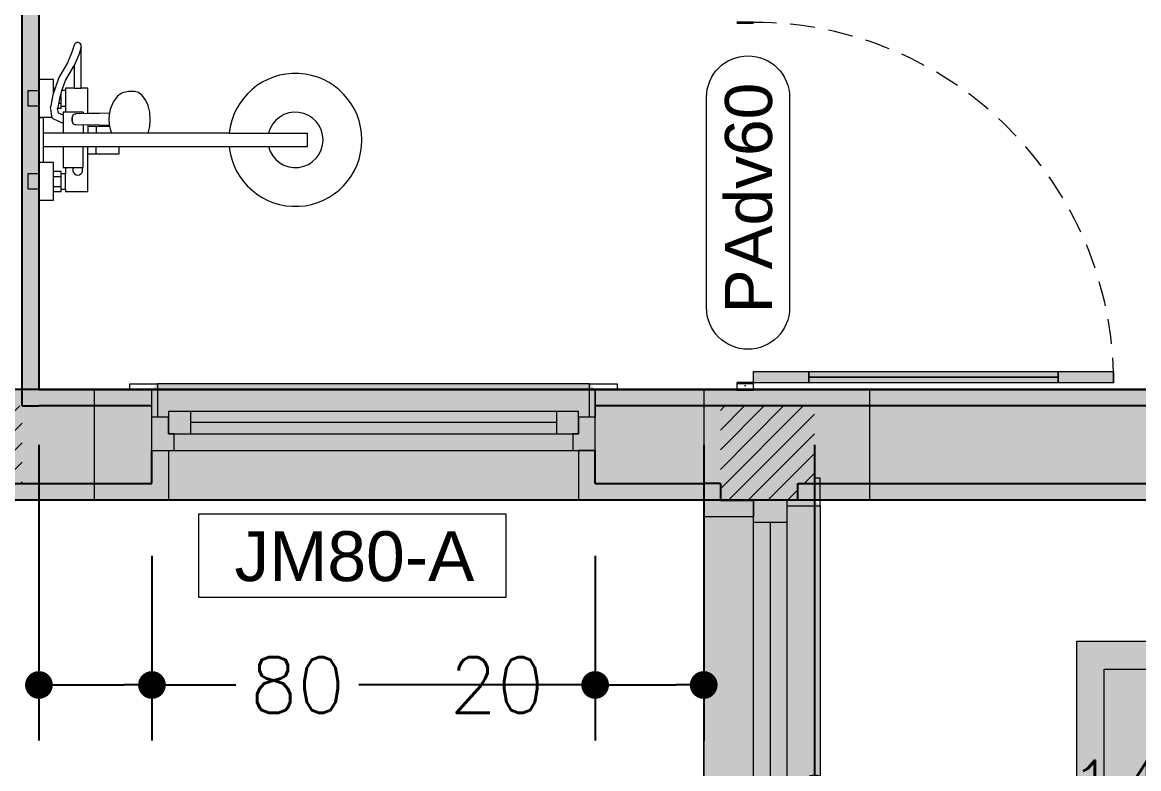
# Model space of a CAD drawing. Header units: metres. Extents: x -1783 to 21505, y -57 to 13660.
# Drawn here: x 11950.8 to 12152.4, y 11792.8 to 11927.5 of the extents above; entities that cross this region are included whole.
import ezdxf

# ---------------------------------------------------------------- set-up
doc = ezdxf.new("R2010")
doc.units = ezdxf.units.M
doc.header["$MEASUREMENT"] = 0
doc.linetypes.add('Dashed', pattern=[0.07, 0.045, -0.025])
doc.linetypes.add('Hidden Line', pattern=[0.195611, 0.141111, -0.0545])
for name, color, linetype in [('colorida chamar atenção', 10, 'Continuous'), ('Concreto moldado in loco_Pilares.IFC Model', 7, 'Continuous'), ('cotas', 7, 'Continuous'), ('COTAS EXECUTIVO.EXEC', 7, 'Continuous'), ('Janelas Archicad', 7, 'Continuous'), ('LOUCAS-METAIS.ARQ', 7, 'Continuous'), ('Marcadores de Janela Archicad', 7, 'Continuous'), ('Marcadores de Porta Archicad', 7, 'Continuous'), ('PAREDE CONSTRUIR', 7, 'Continuous'), ('Portas Archicad', 7, 'Continuous')]:
    doc.layers.add(name, color=color, linetype=linetype)
for name, color, linetype, lineweight in [('Concreto moldado in loco_Pilares.IFC Model_Caneta_No__241', 7, 'Continuous', 13), ('Concreto moldado in loco_Pilares.IFC Model_Caneta_No__4', 7, 'Continuous', 20), ('Janelas Archicad_Caneta_No__10', 7, 'Continuous', 5), ('Janelas Archicad_Caneta_No__241', 7, 'Continuous', 13), ('LAJES.EST_Caneta_No__241', 7, 'Continuous', 13), ('Marcadores de Porta Archicad_Caneta_No__7', 7, 'Continuous', 13), ('MOBILIÁRIO_Caneta_No__96', 252, 'Continuous', 0), ('PAREDE CONSTRUIR_Caneta_No__241', 7, 'Continuous', 13), ('PAREDE CONSTRUIR_Caneta_No__3', 7, 'Continuous', 25), ('PAREDE.ARQ_Caneta_No__1', 7, 'Continuous', 35), ('PAREDE.ARQ_Caneta_No__241', 7, 'Continuous', 13), ('Portas Archicad_Caneta_No__1', 7, 'Continuous', 35)]:
    doc.layers.add(name, color=color, linetype=linetype, lineweight=lineweight)
for name, color, linetype, lineweight, true_color in [('Janelas Archicad_Caneta_No__9', 7, 'Continuous', 5, 0x020202), ('LOUCAS-METAIS.ARQ_Caneta_No__13', 7, 'Continuous', 0, 0xaaaaaa), ('Marcadores de Janela Archicad_Caneta_No__9', 7, 'Continuous', 5, 0x020202), ('MOBILIÁRIO_Caneta_No__19', 7, 'Continuous', 0, 0xe9e9e9), ('PAREDE.ARQ_Caneta_No__97', 7, 'Continuous', 5, 0x6b6b6b), ('Portas Archicad_Caneta_No__9', 7, 'Continuous', 5, 0x020202), ('Portas Archicad_Caneta_No__97', 7, 'Continuous', 5, 0x6b6b6b)]:
    doc.layers.add(name, color=color, linetype=linetype, lineweight=lineweight, true_color=true_color)
doc.styles.add('GENERATED_STYLE_1', font='arial.ttf')
doc.styles.add('R80', font='romans.shx', dxfattribs={"height": 10})
doc.dimstyles.new('1-50', dxfattribs={"dimtxt": 10, "dimasz": 5, "dimexe": 10, "dimexo": 10, "dimgap": 3, "dimtad": 1, "dimdec": 1, "dimrnd": 1, "dimdsep": 46, "dimtxsty": 'R80', "dimblk": 'DOT', "dimcen": 0, "dimclrd": 252, "dimclre": 252, "dimclrt": 252, "dimadec": 0, "dimazin": 0, "dimtfac": 1, "dimtdec": 1, "dimtix": 1, "dimtmove": 2, "dimatfit": 3, "dimldrblk": 'DOT', "dimfxl": 1, "dimtolj": 1, "dimarcsym": 0})
pattern_1 = [(45, (18585.2446, 16071.2687), (-1.76776695, 1.76776695), [])]

# ---------------------------------------------------------------- blocks, each defined once
blk = doc.blocks.new('_Dot')
at = {"color": 0, "linetype": 'ByBlock', "lineweight": -2}
blk.add_line((-0.5, 0), (-1, 0), dxfattribs=at)
at = {"color": 0, "linetype": 'ByBlock', "const_width": 0.5}
blk.add_lwpolyline([(-0.25, 0, 1), (0.25, 0, 1)], format="xyb", close=True, dxfattribs=at)
blk = doc.blocks.new('*D7143')
at = {"layer": 'COTAS EXECUTIVO.EXEC', "color": 252, "lineweight": -2, "transparency": 16777216}
for p, q in [((12826.36, 11841.25), (13000.52, 11841.25)), ((12990.52, 11836.25), (12990.52, 11603.36)), ((12990.52, 11366.25), (12990.52, 11571.65)), ((12013.84, 11361.25), (13000.52, 11361.25))]:
    blk.add_line(p, q, dxfattribs=at)
at = {"layer": 'COTAS EXECUTIVO.EXEC', "color": 252, "lineweight": -2, "transparency": 16777216, "xscale": 5, "yscale": 5, "zscale": 5}
for p, rotation in [((12990.52, 11841.25), 90), ((12990.52, 11361.25), 270)]:
    blk.add_blockref('_Dot', p, dxfattribs=dict(at, rotation=rotation))
at = {"layer": 'COTAS EXECUTIVO.EXEC', "color": 252, "transparency": 16777216, "insert": (12990.52, 11587.5), "char_height": 10, "attachment_point": 5, "rotation": 90, "style": 'R80'}
blk.add_mtext('\\A1;480', dxfattribs=at)
blk = doc.blocks.new('*D7145')
at = {"layer": 'COTAS EXECUTIVO.EXEC', "color": 252, "lineweight": -2, "transparency": 16777216}
for p, q in [((12023.84, 12230.9), (13000.52, 12230.9)), ((12990.52, 12225.9), (12990.52, 11987.34)), ((12990.52, 11866.25), (12990.52, 11955.62)), ((12816.36, 11861.25), (13000.52, 11861.25))]:
    blk.add_line(p, q, dxfattribs=at)
at = {"layer": 'COTAS EXECUTIVO.EXEC', "color": 252, "lineweight": -2, "transparency": 16777216, "xscale": 5, "yscale": 5, "zscale": 5}
for p, rotation in [((12990.52, 12230.9), 90), ((12990.52, 11861.25), 270)]:
    blk.add_blockref('_Dot', p, dxfattribs=dict(at, rotation=rotation))
at = {"layer": 'COTAS EXECUTIVO.EXEC', "color": 252, "transparency": 16777216, "insert": (12990.52, 11971.48), "char_height": 10, "attachment_point": 5, "rotation": 90, "style": 'R80'}
blk.add_mtext('\\A1;370', dxfattribs=at)
blk = doc.blocks.new('*D7154')
at = {"layer": 'COTAS EXECUTIVO.EXEC', "color": 252, "lineweight": -2, "transparency": 16777216}
for p, q in [((12023.84, 12230.9), (12498.43, 12230.9)), ((12488.43, 12225.9), (12488.43, 12061.53)), ((12488.43, 11866.25), (12488.43, 12029.82)), ((12796.36, 11861.25), (12478.43, 11861.25))]:
    blk.add_line(p, q, dxfattribs=at)
at = {"layer": 'COTAS EXECUTIVO.EXEC', "color": 252, "lineweight": -2, "transparency": 16777216, "xscale": 5, "yscale": 5, "zscale": 5}
for p, rotation in [((12488.43, 12230.9), 90), ((12488.43, 11861.25), 270)]:
    blk.add_blockref('_Dot', p, dxfattribs=dict(at, rotation=rotation))
at = {"layer": 'COTAS EXECUTIVO.EXEC', "color": 252, "transparency": 16777216, "insert": (12488.43, 12045.67), "char_height": 10, "attachment_point": 5, "rotation": 90, "style": 'R80'}
blk.add_mtext('\\A1;370', dxfattribs=at)
blk = doc.blocks.new('*D7192')
at = {"layer": 'COTAS EXECUTIVO.EXEC', "color": 252, "lineweight": -2, "transparency": 16777216}
for p, q in [((12806.36, 11841.25), (11880.68, 11841.25)), ((11890.68, 11836.25), (11890.68, 11603.36)), ((11890.68, 11366.25), (11890.68, 11571.65)), ((11993.84, 11361.25), (11880.68, 11361.25))]:
    blk.add_line(p, q, dxfattribs=at)
at = {"layer": 'COTAS EXECUTIVO.EXEC', "color": 252, "lineweight": -2, "transparency": 16777216, "xscale": 5, "yscale": 5, "zscale": 5}
for p, rotation in [((11890.68, 11841.25), 90), ((11890.68, 11361.25), 270)]:
    blk.add_blockref('_Dot', p, dxfattribs=dict(at, rotation=rotation))
at = {"layer": 'COTAS EXECUTIVO.EXEC', "color": 252, "transparency": 16777216, "insert": (11890.68, 11587.5), "char_height": 10, "attachment_point": 5, "rotation": 90, "style": 'R80'}
blk.add_mtext('\\A1;480', dxfattribs=at)
blk = doc.blocks.new('*D7193')
at = {"layer": 'COTAS EXECUTIVO.EXEC', "color": 252, "lineweight": -2, "transparency": 16777216}
for p, q in [((12796.36, 11861.25), (11880.85, 11861.25)), ((11890.85, 11846.25), (11890.85, 11856.25)), ((12806.36, 11841.25), (11880.85, 11841.25))]:
    blk.add_line(p, q, dxfattribs=at)
at = {"layer": 'COTAS EXECUTIVO.EXEC', "color": 252, "lineweight": -2, "transparency": 16777216, "xscale": 5, "yscale": 5, "zscale": 5}
for p, rotation in [((11890.85, 11861.25), 90), ((11890.85, 11841.25), 270)]:
    blk.add_blockref('_Dot', p, dxfattribs=dict(at, rotation=rotation))
at = {"layer": 'COTAS EXECUTIVO.EXEC', "color": 252, "transparency": 16777216, "insert": (11890.68, 11826.25), "char_height": 10, "attachment_point": 5, "rotation": 90, "style": 'R80'}
blk.add_mtext('\\A1;20', dxfattribs=at)
blk = doc.blocks.new('*D7194')
at = {"layer": 'COTAS EXECUTIVO.EXEC', "color": 252, "lineweight": -2, "transparency": 16777216}
for p, q in [((12003.84, 12230.9), (11880.68, 12230.9)), ((11890.68, 12225.9), (11890.68, 12048.19)), ((11890.68, 11866.25), (11890.68, 12016.47)), ((12796.36, 11861.25), (11880.68, 11861.25))]:
    blk.add_line(p, q, dxfattribs=at)
at = {"layer": 'COTAS EXECUTIVO.EXEC', "color": 252, "lineweight": -2, "transparency": 16777216, "xscale": 5, "yscale": 5, "zscale": 5}
for p, rotation in [((11890.68, 12230.9), 90), ((11890.68, 11861.25), 270)]:
    blk.add_blockref('_Dot', p, dxfattribs=dict(at, rotation=rotation))
at = {"layer": 'COTAS EXECUTIVO.EXEC', "color": 252, "transparency": 16777216, "insert": (11890.68, 12032.33), "char_height": 10, "attachment_point": 5, "rotation": 90, "style": 'R80'}
blk.add_mtext('\\A1;370', dxfattribs=at)
blk = doc.blocks.new('*D7226')
at = {"layer": 'COTAS EXECUTIVO.EXEC', "color": 252, "lineweight": -2, "transparency": 16777216}
for p, q in [((11933.84, 11831.25), (11933.84, 11758.57)), ((12073.84, 11611.25), (12073.84, 11778.57)), ((11938.84, 11768.57), (11974.95, 11768.57)), ((12068.84, 11768.57), (12005.24, 11768.57))]:
    blk.add_line(p, q, dxfattribs=at)
at = {"layer": 'COTAS EXECUTIVO.EXEC', "color": 252, "lineweight": -2, "transparency": 16777216, "xscale": 5, "yscale": 5, "zscale": 5, "rotation": 180}
blk.add_blockref('_Dot', (11933.84, 11768.57), dxfattribs=at)
at = {"layer": 'COTAS EXECUTIVO.EXEC', "color": 252, "lineweight": -2, "transparency": 16777216, "xscale": 5, "yscale": 5, "zscale": 5}
blk.add_blockref('_Dot', (12073.84, 11768.57), dxfattribs=at)
at = {"layer": 'COTAS EXECUTIVO.EXEC', "color": 252, "transparency": 16777216, "insert": (11990.1, 11768.57), "char_height": 10, "attachment_point": 5, "style": 'R80'}
blk.add_mtext('\\A1;140', dxfattribs=at)
blk = doc.blocks.new('*D7227')
at = {"layer": 'COTAS EXECUTIVO.EXEC', "color": 252, "lineweight": -2, "transparency": 16777216}
for p, q in [((12093.84, 11851.25), (12093.84, 11758.57)), ((12073.84, 11611.25), (12073.84, 11778.57)), ((12078.84, 11768.57), (12088.84, 11768.57))]:
    blk.add_line(p, q, dxfattribs=at)
at = {"layer": 'COTAS EXECUTIVO.EXEC', "color": 252, "lineweight": -2, "transparency": 16777216, "xscale": 5, "yscale": 5, "zscale": 5, "rotation": 180}
blk.add_blockref('_Dot', (12073.84, 11768.57), dxfattribs=at)
at = {"layer": 'COTAS EXECUTIVO.EXEC', "color": 252, "lineweight": -2, "transparency": 16777216, "xscale": 5, "yscale": 5, "zscale": 5}
blk.add_blockref('_Dot', (12093.84, 11768.57), dxfattribs=at)
at = {"layer": 'COTAS EXECUTIVO.EXEC', "color": 252, "transparency": 16777216, "insert": (12056.12, 11768.57), "char_height": 10, "attachment_point": 5, "style": 'R80'}
blk.add_mtext('\\A1;20', dxfattribs=at)
blk = doc.blocks.new('*D7228')
at = {"layer": 'COTAS EXECUTIVO.EXEC', "color": 252, "lineweight": -2, "transparency": 16777216}
for p, q in [((12913.84, 12036.07), (12913.84, 11758.57)), ((12093.84, 11851.25), (12093.84, 11758.57)), ((12098.84, 11768.57), (12474.24, 11768.57)), ((12908.84, 11768.57), (12505.95, 11768.57))]:
    blk.add_line(p, q, dxfattribs=at)
at = {"layer": 'COTAS EXECUTIVO.EXEC', "color": 252, "lineweight": -2, "transparency": 16777216, "xscale": 5, "yscale": 5, "zscale": 5, "rotation": 180}
blk.add_blockref('_Dot', (12093.84, 11768.57), dxfattribs=at)
at = {"layer": 'COTAS EXECUTIVO.EXEC', "color": 252, "lineweight": -2, "transparency": 16777216, "xscale": 5, "yscale": 5, "zscale": 5}
blk.add_blockref('_Dot', (12913.84, 11768.57), dxfattribs=at)
at = {"layer": 'COTAS EXECUTIVO.EXEC', "color": 252, "transparency": 16777216, "insert": (12490.1, 11768.57), "char_height": 10, "attachment_point": 5, "style": 'R80'}
blk.add_mtext('\\A1;820', dxfattribs=at)
blk = doc.blocks.new('*D7232')
at = {"layer": 'COTAS EXECUTIVO.EXEC', "color": 252, "lineweight": -2, "transparency": 16777216}
for p, q in [((12238.85, 12036.07), (12238.85, 11779.28)), ((12093.84, 11851.25), (12093.84, 11779.28)), ((12098.84, 11789.28), (12137.46, 11789.28)), ((12233.85, 11789.28), (12167.74, 11789.28))]:
    blk.add_line(p, q, dxfattribs=at)
at = {"layer": 'COTAS EXECUTIVO.EXEC', "color": 252, "lineweight": -2, "transparency": 16777216, "xscale": 5, "yscale": 5, "zscale": 5, "rotation": 180}
blk.add_blockref('_Dot', (12093.84, 11789.28), dxfattribs=at)
at = {"layer": 'COTAS EXECUTIVO.EXEC', "color": 252, "lineweight": -2, "transparency": 16777216, "xscale": 5, "yscale": 5, "zscale": 5}
blk.add_blockref('_Dot', (12238.85, 11789.28), dxfattribs=at)
at = {"layer": 'COTAS EXECUTIVO.EXEC', "color": 252, "transparency": 16777216, "insert": (12152.6, 11789.28), "char_height": 10, "attachment_point": 5, "style": 'R80'}
blk.add_mtext('\\A1;145', dxfattribs=at)
blk = doc.blocks.new('*D7457')
at = {"layer": 'COTAS EXECUTIVO.EXEC', "color": 252, "lineweight": -2, "transparency": 16777216}
for p, q in [((11953.84, 11851.25), (11953.84, 11797.93)), ((11974.24, 11831.25), (11974.24, 11797.93)), ((11958.84, 11807.93), (11969.24, 11807.93))]:
    blk.add_line(p, q, dxfattribs=at)
at = {"layer": 'COTAS EXECUTIVO.EXEC', "color": 252, "lineweight": -2, "transparency": 16777216, "xscale": 5, "yscale": 5, "zscale": 5, "rotation": 180}
blk.add_blockref('_Dot', (11953.84, 11807.93), dxfattribs=at)
at = {"layer": 'COTAS EXECUTIVO.EXEC', "color": 252, "lineweight": -2, "transparency": 16777216, "xscale": 5, "yscale": 5, "zscale": 5}
blk.add_blockref('_Dot', (11974.24, 11807.93), dxfattribs=at)
at = {"layer": 'COTAS EXECUTIVO.EXEC', "color": 252, "transparency": 16777216, "insert": (11936.12, 11807.93), "char_height": 10, "attachment_point": 5, "style": 'R80'}
blk.add_mtext('\\A1;20', dxfattribs=at)
blk = doc.blocks.new('*D7458')
at = {"layer": 'COTAS EXECUTIVO.EXEC', "color": 252, "lineweight": -2, "transparency": 16777216}
for p, q in [((11974.24, 11831.25), (11974.24, 11797.93)), ((12054.24, 11831.25), (12054.24, 11797.93)), ((11979.24, 11807.93), (11989.4, 11807.93)), ((12049.24, 11807.93), (12011.59, 11807.93))]:
    blk.add_line(p, q, dxfattribs=at)
at = {"layer": 'COTAS EXECUTIVO.EXEC', "color": 252, "lineweight": -2, "transparency": 16777216, "xscale": 5, "yscale": 5, "zscale": 5, "rotation": 180}
blk.add_blockref('_Dot', (11974.24, 11807.93), dxfattribs=at)
at = {"layer": 'COTAS EXECUTIVO.EXEC', "color": 252, "lineweight": -2, "transparency": 16777216, "xscale": 5, "yscale": 5, "zscale": 5}
blk.add_blockref('_Dot', (12054.24, 11807.93), dxfattribs=at)
at = {"layer": 'COTAS EXECUTIVO.EXEC', "color": 252, "transparency": 16777216, "insert": (12000.5, 11807.93), "char_height": 10, "attachment_point": 5, "style": 'R80'}
blk.add_mtext('\\A1;80', dxfattribs=at)
blk = doc.blocks.new('*D7459')
at = {"layer": 'COTAS EXECUTIVO.EXEC', "color": 252, "lineweight": -2, "transparency": 16777216}
for p, q in [((12073.84, 11851.25), (12073.84, 11797.93)), ((12054.24, 11831.25), (12054.24, 11797.93)), ((12059.24, 11807.93), (12068.84, 11807.93))]:
    blk.add_line(p, q, dxfattribs=at)
at = {"layer": 'COTAS EXECUTIVO.EXEC', "color": 252, "lineweight": -2, "transparency": 16777216, "xscale": 5, "yscale": 5, "zscale": 5, "rotation": 180}
blk.add_blockref('_Dot', (12054.24, 11807.93), dxfattribs=at)
at = {"layer": 'COTAS EXECUTIVO.EXEC', "color": 252, "lineweight": -2, "transparency": 16777216, "xscale": 5, "yscale": 5, "zscale": 5}
blk.add_blockref('_Dot', (12073.84, 11807.93), dxfattribs=at)
at = {"layer": 'COTAS EXECUTIVO.EXEC', "color": 252, "transparency": 16777216, "insert": (12036.52, 11807.93), "char_height": 10, "attachment_point": 5, "style": 'R80'}
blk.add_mtext('\\A1;20', dxfattribs=at)
blk = doc.blocks.new('Shower Kit 26')
at = {"layer": 'LOUCAS-METAIS.ARQ_Caneta_No__13', "color": 253, "linetype": 'Continuous', "lineweight": 0, "true_color": 0xaaaaaa}
for p, q in [((-0.012, -0.008), (0.012, -0.008)), ((-0.093, -0.026), (-0.057, -0.026)), ((-0.089, -0.04), (-0.061, -0.04)), ((-0.084, -0.026), (-0.084, -0.04)), ((-0.066, -0.026), (-0.066, -0.04)), ((0.0415, -0.023), (0.041, -0.0232)), ((0.0428, -0.0227), (0.0415, -0.023)), ((0.0559, -0.0206), (0.0428, -0.0227)), ((0.0572, -0.0205), (0.0559, -0.0206)), ((0.0584, -0.0339), (0.0568, -0.0336)), ((0.0617, -0.0214), (0.0572, -0.0205)), ((0.0775, -0.0376), (0.0584, -0.0339)), ((0.061, -0.04), (0.066, -0.04)), ((0.081, -0.025), (0.0617, -0.0214)), ((0.066, -0.0353), (0.066, -0.04)), ((0.066, -0.04), (0.084, -0.04)), ((0.089, -0.0416), (0.0775, -0.0376)), ((0.093, -0.0293), (0.081, -0.025)), ((0.0821, -0.0255), (0.0821, -0.0255)), ((0.0837, -0.026), (0.093, -0.026)), ((0.084, -0.0399), (0.084, -0.04)), ((0.084, -0.04), (0.0844, -0.04)), ((-0.089, -0.048), (-0.061, -0.048)), ((-0.05, -0.048), (-0.05, -0.08)), ((-0.012, -0.044), (-0.012, -0.145)), ((0.012, -0.197), (0.012, -0.044)), ((0.0445, -0.044), (0.0306, -0.044)), ((0.0344, -0.0596), (0.032, -0.0608)), ((0.037, -0.0592), (0.0344, -0.0596)), ((0.0396, -0.0596), (0.037, -0.0592)), ((0.042, -0.0608), (0.0396, -0.0596)), ((0.05, -0.08), (0.05, -0.048)), ((0.05, -0.052), (0.05, -0.0493)), ((0.05, -0.0551), (0.05, -0.052)), ((0.05, -0.0585), (0.05, -0.0551)), ((0.089, -0.048), (0.061, -0.048)), ((-0.05, -0.08), (-0.012, -0.08)), ((0.0268, -0.08), (0.012, -0.08)), ((0.0265, -0.1091), (0.027, -0.0668)), ((0.027, -0.0668), (0.0272, -0.0652)), ((0.0272, -0.0652), (0.0279, -0.0637)), ((0.0279, -0.0637), (0.0291, -0.0623)), ((0.0291, -0.0623), (0.0305, -0.0613)), ((0.0305, -0.0613), (0.032, -0.0608)), ((0.032, -0.0608), (0.0322, -0.0607)), ((0.032, -0.0608), (0.032, -0.0608)), ((0.0322, -0.0607), (0.034, -0.0605)), ((0.034, -0.0605), (0.04, -0.0605)), ((0.04, -0.0605), (0.0418, -0.0607)), ((0.0418, -0.0607), (0.042, -0.0608)), ((0.042, -0.0608), (0.042, -0.0608)), ((0.042, -0.0608), (0.0435, -0.0613)), ((0.0435, -0.0613), (0.0449, -0.0623)), ((0.0449, -0.0623), (0.0461, -0.0637)), ((0.0461, -0.0637), (0.0468, -0.0652)), ((0.0468, -0.0652), (0.047, -0.0668)), ((0.0473, -0.088), (0.047, -0.0668)), ((0.05, -0.08), (0.0472, -0.08)), ((0.093, -0.0635), (0.093, -0.0765)), ((0.1534, -0.0718), (0.1344, -0.0635)), ((0.167, -0.0762), (0.1534, -0.0718)), ((0.167, -0.0762), (0.169, -0.0765)), ((-0.025, -0.088), (-0.012, -0.088)), ((0.0267, -0.088), (0.012, -0.088)), ((0.025, -0.088), (0.025, -0.1275)), ((-0.025, -0.103), (-0.012, -0.103)), ((0.025, -0.103), (0.012, -0.103)), ((0.026, -0.1273), (0.0265, -0.1091)), ((0.012, -0.1283), (0.0121, -0.1283)), ((0.0142, -0.1302), (0.012, -0.1312)), ((0.0194, -0.1288), (0.0142, -0.1302)), ((0.0279, -0.1268), (0.0194, -0.1288)), ((0.037, -0.1261), (0.0279, -0.1268)), ((0.0461, -0.1268), (0.037, -0.1261)), ((0.048, -0.1273), (0.0461, -0.1268)), ((0.0121, -0.1424), (0.012, -0.1423)), ((-0.012, -0.3436), (-0.012, -0.485)), ((0.012, -0.3436), (0.012, -0.485)), ((-0.012, -0.485), (0.012, -0.485))]:
    blk.add_line(p, q, dxfattribs=at)
at = {"layer": 'LOUCAS-METAIS.ARQ_Caneta_No__13', "color": 253, "linetype": 'Continuous', "lineweight": 0, "true_color": 0xaaaaaa, "flags": 128}
blk.add_lwpolyline([(-0.012, -0.3436, 19.949874), (0.012, -0.3436), (0.012, -0.197), (0.0241, -0.1999), (0.037, -0.2009), (0.0499, -0.1999), (0.062, -0.197), (0.0724, -0.1925), (0.0803, -0.1865), (0.0853, -0.1796), (0.087, -0.1722), (0.087, -0.1616), (0.0865, -0.1584), (0.0848, -0.151), (0.0834, -0.1483), (0.0786, -0.1416), (0.0765, -0.1398), (0.0692, -0.1344), (0.0598, -0.1302), (0.0546, -0.1288), (0.048, -0.1273), (0.0475, -0.1091), (0.0473, -0.088), (0.093, -0.088), (0.093, -0.0765), (0.169, -0.0765, 0.853753), (0.171, -0.0638), (0.1582, -0.0596), (0.139, -0.0513), (0.1123, -0.0361), (0.093, -0.0293), (0.093, -0.026), (0.109, -0.026), (0.109, 0), (0.041, 0), (0.041, -0.0232), (0.0404, -0.0235), (0.0393, -0.0242), (0.0385, -0.0251), (0.0378, -0.0262), (0.0304, -0.044), (0.012, -0.044), (0.012, -0.008), (0.04, -0.008), (0.04, 0), (-0.04, 0), (-0.04, -0.008), (-0.012, -0.008), (-0.012, -0.044), (-0.05, -0.044), (-0.05, -0.048), (-0.061, -0.048), (-0.061, -0.04), (-0.057, -0.04), (-0.057, -0.026), (-0.041, -0.026), (-0.041, 0), (-0.109, 0), (-0.109, -0.026), (-0.093, -0.026), (-0.093, -0.04), (-0.089, -0.04), (-0.089, -0.048), (-0.093, -0.048), (-0.093, -0.088), (-0.025, -0.088), (-0.025, -0.145), (-0.0244, -0.145), (-0.0228, -0.145), (-0.0204, -0.145), (-0.0171, -0.145), (-0.0131, -0.145), (-0.012, -0.145)], format="xyb", close=True, dxfattribs=at)
for points in [[(-0.0885, 0), (-0.0615, 0), (-0.0615, 0.02), (-0.0885, 0.02)], [(0.0615, 0), (0.0885, 0), (0.0885, 0.02), (0.0615, 0.02)], [(0.05, -0.044), (0.0445, -0.044), (0.0482, -0.035), (0.0568, -0.0336), (0.057, -0.0336), (0.057, -0.04), (0.061, -0.04), (0.061, -0.048), (0.05, -0.048)], [(0.089, -0.048), (0.089, -0.0416), (0.1069, -0.048), (0.133, -0.0629), (0.1344, -0.0635), (0.093, -0.0635), (0.093, -0.048)]]:
    blk.add_lwpolyline(points, close=True, dxfattribs=at)
at = {"layer": 'LOUCAS-METAIS.ARQ_Caneta_No__13', "color": 253, "linetype": 'Continuous', "lineweight": 0, "true_color": 0xaaaaaa}
for centre, radius, start, end in [((-0.0545, -0.07), 0.009, 60, 300), ((0, -0.463), 0.05, 103.8865, 76.1135)]:
    blk.add_arc(centre, radius, start, end, dxfattribs=at)
blk = doc.blocks.new('Horizontal Multi-Sash Window 26_6')
at = {"layer": 'Janelas Archicad', "linetype": 'Continuous', "lineweight": 0, "true_color": 0xffffff}
for points in [[(-2.4, 0), (2.4, 0), (2.4, 0.05), (2.39, 0.06), (-2.39, 0.06), (-2.4, 0.05)], [(-2.4, 0), (-2.4, -0.06), (-2.36, -0.06), (-2.36, 0)], [(-2.36, 0), (-2.36, -0.06), (-1.21, -0.06), (-1.21, 0)]]:
    blk.add_hatch(color=7, dxfattribs=at).paths.add_polyline_path(points)
at = {"layer": 'Janelas Archicad_Caneta_No__10', "color": 7, "linetype": 'Continuous', "lineweight": 5}
for p, q in [((-2.39, 0.06), (-2.44, 0.06)), ((-2.44, 0.06), (-2.44, 0.05)), ((-2.44, 0.05), (-2.39, 0.05)), ((-2.39, 0.05), (-2.4, 0.05)), ((-2.4, 0.05), (-2.4, 0)), ((-2.39, 0.05), (-2.39, 0.06)), ((-2.39, 0), (-2.39, 0.05)), ((-2.4, 0), (-2.39, 0))]:
    blk.add_line(p, q, dxfattribs=at)
at = {"layer": 'Janelas Archicad_Caneta_No__241', "color": 7, "linetype": 'Continuous', "lineweight": 13}
for p, q in [((-2.44, 0.05), (-2.4, 0.05)), ((-2.4, 0.02), (-2.4, 0.05)), ((-2.4, 0), (-2.4, 0.02)), ((-2.4, -0.06), (-2.4, 0)), ((-2.37, -0.06), (-2.37, -0.15)), ((-2.4, -0.15), (-2.37, -0.15))]:
    blk.add_line(p, q, dxfattribs=at)
at = {"layer": 'Janelas Archicad_Caneta_No__9', "color": 18, "linetype": 'Dashed', "lineweight": 5, "true_color": 0x020202}
blk.add_line((-2.4, 0.05), (2.4, 0.05), dxfattribs=at)
at = {"layer": 'Janelas Archicad_Caneta_No__9', "color": 18, "linetype": 'Continuous', "lineweight": 5, "true_color": 0x020202}
for p, q in [((-2.39, 0.06), (2.39, 0.06)), ((-2.4, 0), (-2.36, 0)), ((-2.36, 0), (-2.36, -0.06)), ((-2.36, 0), (-1.21, 0)), ((-2.36, -0.03), (-1.21, -0.03)), ((-2.36, -0.06), (-2.4, -0.06)), ((-1.21, -0.06), (-2.36, -0.06)), ((-2.37, -0.15), (2.37, -0.15))]:
    blk.add_line(p, q, dxfattribs=at)
blk = doc.blocks.new('Door 26_5')
at = {"layer": 'Portas Archicad', "linetype": 'Continuous', "lineweight": 0, "true_color": 0xffffff}
for points in [[(0.325, 0.65), (0.305, 0.65), (0.305, 0.55), (0.325, 0.55)], [(0.315, 0.55), (0.305, 0.55), (0.305, 0.1), (0.315, 0.1)], [(0.325, 0.55), (0.315, 0.55), (0.315, 0.1), (0.325, 0.1)], [(0.305, 0), (0.325, 0), (0.325, 0.1), (0.305, 0.1)]]:
    blk.add_hatch(color=7, dxfattribs=at).paths.add_polyline_path(points)
at = {"layer": 'Portas Archicad_Caneta_No__1', "color": 7, "linetype": 'Continuous', "lineweight": 35}
for p, q in [((-0.325, -0.03), (-0.325, 0)), ((-0.325, -0.03), (-0.325, 0)), ((0.325, -0.03), (0.325, 0)), ((0.325, -0.03), (0.325, 0))]:
    blk.add_line(p, q, dxfattribs=at)
at = {"layer": 'Portas Archicad_Caneta_No__9', "color": 18, "linetype": 'Continuous', "lineweight": 5, "true_color": 0x020202}
for p, q in [((0.305, 0.55), (0.305, 0.65)), ((0.305, 0.65), (0.325, 0.65)), ((0.325, 0.65), (0.325, 0.55)), ((0.325, 0.55), (0.305, 0.55)), ((0.315, 0.55), (0.315, 0.1)), ((0.305, 0), (0.305, 0.1)), ((0.305, 0.1), (0.325, 0.1)), ((0.325, 0.1), (0.325, 0)), ((0.325, 0), (0.305, 0))]:
    blk.add_line(p, q, dxfattribs=at)
at = {"layer": 'Portas Archicad_Caneta_No__9', "color": 18, "linetype": 'Continuous', "lineweight": 5, "true_color": 0x020202, "flags": 128}
for points in [[(0.315, 0.55), (0.315, 0.1), (0.305, 0.1), (0.305, 0.55)], [(0.325, 0.55), (0.325, 0.1), (0.315, 0.1), (0.315, 0.55)]]:
    blk.add_lwpolyline(points, close=True, dxfattribs=at)
at = {"layer": 'Portas Archicad_Caneta_No__97', "color": 251, "linetype": 'Dashed', "lineweight": 5, "true_color": 0x6b6b6b}
blk.add_arc((0.325, 0), 0.65, 90, 180, dxfattribs=at)
blk = doc.blocks.new('Horizontal Multi-Sash Window 26_4')
at = {"layer": 'Janelas Archicad', "linetype": 'Continuous', "lineweight": 0, "true_color": 0xffffff}
for points in [[(-0.4, 0), (0.4, 0), (0.4, 0.05), (0.39, 0.06), (-0.39, 0.06), (-0.4, 0.05)], [(-0.4, 0), (-0.4, -0.06), (-0.36, -0.06), (-0.36, -0.03), (-0.37, -0.03), (-0.37, 0)], [(-0.37, 0.01), (-0.37, -0.03), (-0.33, -0.03), (-0.33, 0.01)], [(0.33, 0.01), (-0.33, 0.01), (-0.33, -0.03), (-0.36, -0.03), (-0.36, -0.06), (0.36, -0.06), (0.36, -0.03), (0.33, -0.03)], [(0.33, -0.03), (0.33, 0.01), (-0.33, 0.01), (-0.33, -0.03)], [(0.37, -0.03), (0.37, 0.01), (0.33, 0.01), (0.33, -0.03)], [(0.4, -0.06), (0.4, 0), (0.37, 0), (0.37, -0.03), (0.36, -0.03), (0.36, -0.06)]]:
    blk.add_hatch(color=7, dxfattribs=at).paths.add_polyline_path(points)
at = {"layer": 'Janelas Archicad_Caneta_No__10', "color": 7, "linetype": 'Continuous', "lineweight": 5}
for p, q in [((-0.39, 0.06), (-0.44, 0.06)), ((-0.44, 0.06), (-0.44, 0.05)), ((-0.44, 0.05), (-0.39, 0.05)), ((-0.39, 0.05), (-0.4, 0.05)), ((-0.4, 0.05), (-0.4, 0)), ((-0.39, 0.05), (-0.39, 0.06)), ((-0.39, 0), (-0.39, 0.05)), ((0.44, 0.06), (0.39, 0.06)), ((0.39, 0.06), (0.39, 0.05)), ((0.4, 0.05), (0.39, 0.05)), ((0.39, 0.05), (0.39, 0)), ((0.39, 0.05), (0.44, 0.05)), ((0.4, 0), (0.4, 0.05)), ((0.44, 0.05), (0.44, 0.06)), ((-0.4, 0), (-0.39, 0)), ((0.39, 0), (0.4, 0))]:
    blk.add_line(p, q, dxfattribs=at)
at = {"layer": 'Janelas Archicad_Caneta_No__241', "color": 7, "linetype": 'Continuous', "lineweight": 13}
for p, q in [((-0.44, 0.05), (-0.4, 0.05)), ((-0.4, 0.02), (-0.4, 0.05)), ((0.4, 0.02), (0.4, 0.05)), ((0.4, 0.05), (0.44, 0.05)), ((-0.4, 0), (-0.4, 0.02)), ((-0.4, -0.06), (-0.4, 0)), ((0.4, 0), (0.4, 0.02)), ((0.4, -0.06), (0.4, 0)), ((-0.37, -0.06), (-0.37, -0.15)), ((0.37, -0.06), (0.37, -0.15)), ((-0.4, -0.15), (-0.37, -0.15)), ((0.4, -0.15), (0.37, -0.15))]:
    blk.add_line(p, q, dxfattribs=at)
at = {"layer": 'Janelas Archicad_Caneta_No__9', "color": 18, "linetype": 'Dashed', "lineweight": 5, "true_color": 0x020202}
blk.add_line((-0.4, 0.05), (0.4, 0.05), dxfattribs=at)
at = {"layer": 'Janelas Archicad_Caneta_No__9', "color": 18, "linetype": 'Continuous', "lineweight": 5, "true_color": 0x020202}
for p, q in [((-0.39, 0.06), (0.39, 0.06)), ((-0.4, 0), (-0.37, 0)), ((-0.37, 0.01), (-0.33, 0.01)), ((-0.37, -0.03), (-0.37, 0.01)), ((-0.37, 0), (-0.37, -0.03)), ((-0.33, 0.01), (0.33, 0.01)), ((-0.33, 0.01), (-0.33, -0.03)), ((-0.33, 0.01), (0.33, 0.01)), ((0.33, -0.03), (0.33, 0.01)), ((0.33, 0.01), (0.37, 0.01)), ((0.37, 0.01), (0.37, -0.03)), ((0.37, -0.03), (0.37, 0)), ((0.37, 0), (0.4, 0)), ((-0.33, -0.01), (0.33, -0.01)), ((-0.37, -0.03), (-0.36, -0.03)), ((-0.33, -0.03), (-0.37, -0.03)), ((-0.36, -0.03), (-0.36, -0.06)), ((0.33, -0.03), (-0.33, -0.03)), ((0.37, -0.03), (0.33, -0.03)), ((0.36, -0.06), (0.36, -0.03)), ((0.36, -0.03), (0.37, -0.03)), ((-0.36, -0.06), (-0.4, -0.06)), ((0.36, -0.06), (-0.36, -0.06)), ((0.4, -0.06), (0.36, -0.06)), ((-0.37, -0.15), (0.37, -0.15))]:
    blk.add_line(p, q, dxfattribs=at)
blk = doc.blocks.new('Sofa 04 12[93]_6', base_point=(-64.4412, -43.4547))
at = {"layer": 'MOBILIÁRIO_Caneta_No__19', "linetype": 'Continuous', "lineweight": 0, "true_color": 0xe9e9e9}
blk.add_hatch(color=254, dxfattribs=at).paths.add_polyline_path([(-64.4412, -43.4547), (-62.2412, -43.4547), (-62.2412, -42.5547), (-64.4412, -42.5547)])
at = {"layer": 'MOBILIÁRIO_Caneta_No__96', "color": 252, "linetype": 'Continuous', "lineweight": 0}
for p, q in [((-62.2412, -42.5547), (-64.4412, -42.5547)), ((-64.4412, -42.5547), (-64.4412, -43.4547)), ((-64.3912, -43.4547), (-64.3912, -42.6047)), ((-64.3912, -42.6047), (-62.2912, -42.6047))]:
    blk.add_line(p, q, dxfattribs=at)
blk = doc.blocks.new('D Marker 26_5')
at = {"layer": 'Marcadores de Porta Archicad_Caneta_No__7', "color": 7, "linetype": 'Continuous', "lineweight": 13, "flags": 128}
blk.add_lwpolyline([(-0.1896, 0.075), (0.1896, 0.075, -1), (0.1896, -0.075), (-0.1896, -0.075, -1)], format="xyb", close=True, dxfattribs=at)
at = {"layer": 'Marcadores de Porta Archicad_Caneta_No__7', "color": 7, "lineweight": 13, "insert": (0.1998, 0.0445), "char_height": 0.085, "attachment_point": 7, "rotation": 180, "style": 'GENERATED_STYLE_1'}
blk.add_mtext('\\A1;\\pt0;PAdv60', dxfattribs=at)
blk = doc.blocks.new('W Marker 26_12')
at = {"layer": 'Marcadores de Janela Archicad_Caneta_No__9', "color": 18, "linetype": 'Continuous', "lineweight": 5, "true_color": 0x020202, "flags": 128}
blk.add_lwpolyline([(0.3162, 0.025), (0.3162, 0.175), (-0.2394, 0.175), (-0.2394, 0.025)], close=True, dxfattribs=at)
at = {"layer": 'Marcadores de Janela Archicad_Caneta_No__9', "color": 18, "lineweight": 5, "true_color": 0x020202, "insert": (0.251, 0.1472), "char_height": 0.09, "attachment_point": 7, "rotation": 180, "style": 'GENERATED_STYLE_1'}
blk.add_mtext('\\A1;\\pt0;JM80-A', dxfattribs=at)

msp = doc.modelspace()

# ---------------------------------------------------------------- hatches: boundary and pattern name
at = {"layer": 'colorida chamar atenção'}
h = msp.add_hatch(color=256, dxfattribs=at)
h.dxf.hatch_style = 1
h.paths.add_polyline_path([(11950.841, 11858.251), (11950.841, 11844.251), (11974.242, 11844.251), (11974.242, 11850.251), (11974.242, 11856.251), (11974.242, 11858.251)])
h = msp.add_hatch(color=256, dxfattribs=at)
h.dxf.hatch_style = 1
h.paths.add_polyline_path([(12076.844, 11858.251), (12054.242, 11858.251), (12054.242, 11856.251), (12054.242, 11850.251), (12054.242, 11844.251), (12076.844, 11844.251)])
h = msp.add_hatch(color=256, dxfattribs=at)
h.dxf.hatch_style = 1
h.paths.add_polyline_path([(12076.844, 11858.251), (12076.844, 11844.251), (12090.844, 11858.251)])
h = msp.add_hatch(color=256, dxfattribs=at)
h.dxf.hatch_style = 1
h.paths.add_polyline_path([(12076.844, 11844.251), (12090.844, 11844.251), (12090.844, 11858.251)])
h = msp.add_hatch(color=256, dxfattribs=at)
h.dxf.hatch_style = 1
h.paths.add_polyline_path([(12093.844, 11844.251), (12093.844, 11858.251), (12090.844, 11858.251), (12090.844, 11844.251)])
h = msp.add_hatch(color=256, dxfattribs=at)
h.dxf.hatch_style = 1
h.paths.add_polyline_path([(12093.844, 11844.251), (12248.848, 11844.251), (12248.848, 11858.251), (12093.844, 11858.251)])
h = msp.add_hatch(color=256, dxfattribs=at)
h.dxf.hatch_style = 1
h.paths.add_polyline_path([(12076.844, 11841.251), (12082.844, 11841.251), (12088.844, 11841.251), (12090.844, 11841.251), (12090.844, 11844.251), (12076.844, 11844.251)])
at = {"layer": 'Concreto moldado in loco_Pilares.IFC Model', "linetype": 'Continuous', "lineweight": 0, "true_color": 0x000000}
for points in [[(11933.845, 11861.249), (11933.845, 11841.249), (11963.845, 11841.249), (11963.845, 11861.249)], [(12073.845, 11861.249), (12073.845, 11841.249), (12103.845, 11841.249), (12103.845, 11861.249)]]:
    msp.add_hatch(color=18, dxfattribs=at).paths.add_polyline_path(points)
at = {"layer": 'cotas'}
h = msp.add_hatch(color=7, dxfattribs=at)
h.dxf.hatch_style = 1
h.paths.add_polyline_path([(21504.961, 13659.963), (10304.961, 13659.963), (10304.961, 5739.963), (21504.961, 5739.963)])
h.paths.add_polyline_path([(10571.627, 13593.296), (21371.627, 13593.296), (21371.627, 5806.63), (10571.627, 5806.63)], flags=16)
at = {"layer": 'PAREDE CONSTRUIR', "linetype": 'Continuous', "lineweight": 0, "true_color": 0xffffff}
for points in [[(11953.841, 11861.251), (11953.841, 12230.899), (11950.841, 12230.899), (11950.841, 11861.251)], [(11953.841, 11861.251), (11950.841, 11858.251), (11953.841, 11858.251)], [(11950.841, 11861.251), (11950.841, 11858.251), (11953.841, 11861.251)], [(11953.841, 11858.251), (11974.242, 11858.251), (11974.242, 11861.251), (11953.841, 11861.251)], [(12090.844, 11861.251), (12054.242, 11861.251), (12054.242, 11858.251), (12090.844, 11858.251)], [(12090.844, 11861.251), (12090.844, 11858.251), (12093.844, 11861.251)], [(12090.844, 11858.251), (12093.844, 11858.251), (12093.844, 11861.251)], [(12248.848, 11861.251), (12093.844, 11861.251), (12093.844, 11858.251), (12248.848, 11858.251)], [(11977.242, 11841.251), (11977.242, 11850.251), (11974.242, 11850.251), (11974.242, 11844.251), (11974.242, 11841.251)], [(11977.242, 11841.251), (12051.242, 11841.251), (12051.242, 11850.251), (11977.242, 11850.251)], [(12054.242, 11841.251), (12054.242, 11844.251), (12054.242, 11850.251), (12051.242, 11850.251), (12051.242, 11841.251)], [(11936.841, 11841.251), (11974.242, 11841.251), (11974.242, 11844.251), (11936.841, 11844.251)], [(12054.242, 11841.251), (12073.844, 11841.251), (12073.844, 11844.251), (12054.242, 11844.251)], [(12073.844, 11844.251), (12073.844, 11841.251), (12076.844, 11844.251)], [(12073.844, 11841.251), (12076.844, 11841.251), (12076.844, 11844.251)], [(12093.844, 11841.251), (12093.844, 11844.251), (12090.844, 11844.251), (12090.844, 11841.251)], [(12093.844, 11841.251), (12248.848, 11841.251), (12248.848, 11844.251), (12093.844, 11844.251)], [(12073.844, 11841.251), (12073.844, 11838.251), (12082.844, 11838.251), (12082.844, 11841.251), (12076.844, 11841.251)], [(12073.844, 11364.251), (12082.844, 11364.251), (12082.844, 11838.251), (12073.844, 11838.251)]]:
    msp.add_hatch(color=7, dxfattribs=at).paths.add_polyline_path(points)
at = {"layer": 'PAREDE CONSTRUIR', "linetype": 'Continuous', "lineweight": 0, "true_color": 0x000000}
h = msp.add_hatch(dxfattribs=at)
h.set_pattern_fill('COMMON_BRICK_0006', color=18, scale=100, style=0, pattern_type=2)
h.set_pattern_definition(pattern_1)
h.paths.add_polyline_path([(11950.841, 11858.251), (11936.841, 11844.251), (11950.841, 11844.251)])
h = msp.add_hatch(dxfattribs=at)
h.set_pattern_fill('COMMON_BRICK_0006', color=18, scale=100, style=0, pattern_type=2)
h.set_pattern_definition(pattern_1)
h.paths.add_polyline_path([(11936.841, 11858.251), (11936.841, 11844.251), (11950.841, 11858.251)])
h = msp.add_hatch(dxfattribs=at)
h.set_pattern_fill('COMMON_BRICK_0006', color=18, scale=100, style=0, pattern_type=2)
h.set_pattern_definition(pattern_1)
h.paths.add_polyline_path([(12076.844, 11858.251), (12076.844, 11844.251), (12090.844, 11858.251)])
h = msp.add_hatch(dxfattribs=at)
h.set_pattern_fill('COMMON_BRICK_0006', color=18, scale=100, style=0, pattern_type=2)
h.set_pattern_definition(pattern_1)
h.paths.add_polyline_path([(12076.844, 11844.251), (12090.844, 11844.251), (12090.844, 11858.251)])
h = msp.add_hatch(dxfattribs=at)
h.set_pattern_fill('COMMON_BRICK_0006', color=18, scale=100, style=0, pattern_type=2)
h.set_pattern_definition(pattern_1)
h.paths.add_polyline_path([(12093.844, 11844.251), (12093.844, 11858.251), (12090.844, 11858.251), (12090.844, 11844.251)])
h = msp.add_hatch(dxfattribs=at)
h.set_pattern_fill('COMMON_BRICK_0006', color=18, scale=100, style=0, pattern_type=2)
h.set_pattern_definition(pattern_1)
h.paths.add_polyline_path([(12076.844, 11841.251), (12082.844, 11841.251), (12088.844, 11841.251), (12090.844, 11841.251), (12090.844, 11844.251), (12076.844, 11844.251)])
at = {"layer": 'PAREDE.ARQ_Caneta_No__97', "linetype": 'Continuous', "lineweight": 5, "true_color": 0x6b6b6b}
h = msp.add_hatch(dxfattribs=at)
h.set_pattern_fill('CUT_STONE_0006', color=251, scale=100, style=0, pattern_type=2)
h.set_pattern_definition([(45, (18585.2446, 16076.2687), (-1.59099026, 1.59099026), [0, -1.5, 0, -2.25]), (110, (18590.2446, 16076.2687), (2.1143084, 0.7695453), [0, -1.1, 0, -1.9])])
h.paths.add_polyline_path([(12079.841, 11861.251), (12082.841, 11861.251), (12082.841, 11862.451), (12079.841, 11862.451)])

# ---------------------------------------------------------------- linework, layer by layer
at = {"layer": 'Concreto moldado in loco_Pilares.IFC Model_Caneta_No__241', "color": 7, "linetype": 'Continuous', "lineweight": 13, "flags": 128}
for points in [[(11933.845, 11861.249), (11933.845, 11841.249), (11963.845, 11841.249), (11963.845, 11861.249)], [(12073.845, 11861.249), (12073.845, 11841.249), (12103.845, 11841.249), (12103.845, 11861.249)]]:
    msp.add_lwpolyline(points, close=True, dxfattribs=at)
at = {"layer": 'Concreto moldado in loco_Pilares.IFC Model_Caneta_No__4', "color": 7, "linetype": 'Continuous', "lineweight": 20, "flags": 128}
for points in [[(11933.845, 11861.249), (11933.845, 11841.249), (11963.845, 11841.249), (11963.845, 11861.249)], [(12073.845, 11861.249), (12073.845, 11841.249), (12103.845, 11841.249), (12103.845, 11861.249)]]:
    msp.add_lwpolyline(points, close=True, dxfattribs=at)
at = {"layer": 'COTAS EXECUTIVO.EXEC', "flags": 128}
for points in [[(12238.848, 12230.899), (11953.841, 12230.899), (11953.841, 11861.251), (12238.848, 11861.251)], [(12933.841, 11841.251), (12093.844, 11841.251), (12093.844, 11361.251), (12933.841, 11361.251)]]:
    msp.add_lwpolyline(points, close=True, dxfattribs=at)
at = {"layer": 'LAJES.EST_Caneta_No__241', "color": 7, "linetype": 'Continuous', "lineweight": 13, "flags": 128}
for points in [[(11993.844, 11841.251), (11933.841, 11841.251), (11933.841, 12250.86), (12073.844, 12250.86), (12073.844, 12400.893), (11933.841, 12400.893), (11933.841, 12811.299), (12073.844, 12811.299), (12913.841, 12811.299), (13203.841, 12811.299), (14183.841, 12811.299), (14183.841, 11841.251), (13203.841, 11841.251), (13203.841, 11361.251), (14183.841, 11361.251), (14183.841, 10986.112), (14023.885, 10986.112), (14023.885, 10836.212), (14183.841, 10836.212), (14183.841, 10041.212), (13693.611, 10041.212)], [(11993.844, 11841.251), (11933.841, 11841.251), (11933.841, 12250.86), (12073.844, 12250.86), (12073.844, 12400.893), (11933.841, 12400.893), (11933.841, 12811.299), (12073.844, 12811.299), (12913.841, 12811.299), (13203.841, 12811.299), (14183.841, 12811.299), (14183.841, 11841.251), (13203.841, 11841.251), (13203.841, 11361.251), (14183.841, 11361.251), (14183.841, 10986.112), (14023.885, 10986.112), (14023.885, 10836.212), (14183.841, 10836.212), (14183.841, 10041.212), (13693.611, 10041.212)], [(11993.844, 11841.251), (11933.841, 11841.251), (11933.841, 12250.86), (12073.844, 12250.86), (12073.844, 12400.893), (11933.841, 12400.893), (11933.841, 12811.299), (12073.844, 12811.299), (12913.841, 12811.299), (13203.841, 12811.299), (14183.841, 12811.299), (14183.841, 11841.251), (13203.841, 11841.251), (13203.841, 11361.251), (14183.841, 11361.251), (14183.841, 10986.112), (14023.885, 10986.112), (14023.885, 10836.212), (14183.841, 10836.212), (14183.841, 10041.212), (13693.611, 10041.212)], [(11993.844, 11841.251), (11933.841, 11841.251), (11933.841, 12250.86), (12073.844, 12250.86), (12073.844, 12400.893), (11933.841, 12400.893), (11933.841, 12811.299), (12073.844, 12811.299), (12913.841, 12811.299), (13203.841, 12811.299), (14183.841, 12811.299), (14183.841, 11841.251), (13203.841, 11841.251), (13203.841, 11361.251), (14183.841, 11361.251), (14183.841, 10986.112), (14023.885, 10986.112), (14023.885, 10836.212), (14183.841, 10836.212), (14183.841, 10041.212), (13693.611, 10041.212)], [(11993.844, 11841.251), (11933.841, 11841.251), (11933.841, 12250.86), (12073.844, 12250.86), (12073.844, 12400.893), (11933.841, 12400.893), (11933.841, 12811.299), (12073.844, 12811.299), (12913.841, 12811.299), (13203.841, 12811.299), (14183.841, 12811.299), (14183.841, 11841.251), (13203.841, 11841.251), (13203.841, 11361.251), (14183.841, 11361.251), (14183.841, 10986.112), (14023.885, 10986.112), (14023.885, 10836.212), (14183.841, 10836.212), (14183.841, 10041.212), (13693.611, 10041.212)], [(11933.841, 11861.251), (11933.841, 11841.251), (12073.844, 11841.251)], [(13693.611, 10041.212), (12933.841, 10041.212), (11933.841, 10041.212), (11933.841, 11361.251), (12073.844, 11361.251), (12073.844, 11441.251), (12073.844, 11841.251), (11993.844, 11841.251)], [(12073.844, 11841.251), (12073.844, 11361.251)], [(12073.844, 11841.251), (12073.844, 11361.251)], [(12073.844, 11841.251), (12073.844, 11361.251)]]:
    msp.add_lwpolyline(points, dxfattribs=at)
at = {"layer": 'PAREDE CONSTRUIR_Caneta_No__241', "color": 7, "linetype": 'Continuous', "lineweight": 13}
for p, q in [((11974.242, 11861.251), (11970.242, 11861.251)), ((11974.242, 11858.251), (11974.242, 11861.251)), ((12058.242, 11861.251), (12054.242, 11861.251)), ((12054.242, 11858.251), (12054.242, 11861.251)), ((11974.242, 11856.251), (11974.242, 11858.251)), ((12054.242, 11856.251), (12054.242, 11858.251)), ((11974.242, 11850.251), (11974.242, 11856.251)), ((12054.242, 11850.251), (12054.242, 11856.251)), ((11974.242, 11850.251), (11977.242, 11850.251)), ((11977.242, 11850.251), (11977.242, 11841.251)), ((12051.242, 11850.251), (12051.242, 11841.251)), ((12054.242, 11850.251), (12051.242, 11850.251)), ((12093.844, 11845.251), (12093.844, 11841.251)), ((11974.242, 11841.251), (11977.242, 11841.251)), ((12054.242, 11841.251), (12051.242, 11841.251)), ((12073.844, 11841.251), (12073.844, 11838.251)), ((12082.844, 11841.251), (12088.844, 11841.251)), ((12082.844, 11841.251), (12082.844, 11838.251)), ((12088.844, 11841.251), (12090.844, 11841.251)), ((12090.844, 11841.251), (12093.844, 11841.251)), ((12082.844, 11838.251), (12073.844, 11838.251))]:
    msp.add_line(p, q, dxfattribs=at)
at = {"layer": 'PAREDE CONSTRUIR_Caneta_No__241', "color": 7, "linetype": 'Continuous', "lineweight": 13, "flags": 128}
for points in [[(11953.841, 11861.251), (11953.841, 12230.899)], [(11974.242, 11861.251), (11953.841, 11861.251)], [(12090.844, 11861.251), (12054.242, 11861.251)], [(12093.844, 11861.251), (12090.844, 11861.251)], [(12248.848, 11861.251), (12093.844, 11861.251)], [(11936.841, 11841.251), (11974.242, 11841.251)], [(12054.242, 11841.251), (12073.844, 11841.251)], [(12093.844, 11841.251), (12248.848, 11841.251)]]:
    msp.add_lwpolyline(points, dxfattribs=at)
at = {"layer": 'PAREDE CONSTRUIR_Caneta_No__241', "color": 7, "linetype": 'Hidden Line', "lineweight": 13, "flags": 128}
for points in [[(12073.844, 11861.251), (11933.841, 11861.251)], [(12073.844, 11861.251), (12073.844, 11858.251)], [(12073.844, 11858.251), (12073.844, 11844.251)], [(12073.844, 11844.251), (12073.844, 11841.251)], [(11933.841, 11841.251), (12073.844, 11841.251)]]:
    msp.add_lwpolyline(points, dxfattribs=at)
at = {"layer": 'PAREDE CONSTRUIR_Caneta_No__3', "color": 7, "linetype": 'Continuous', "lineweight": 25}
for p, q in [((11950.841, 11858.251), (11950.841, 12233.899)), ((11950.841, 11858.251), (11953.841, 11858.251)), ((11950.841, 11858.251), (11953.841, 11858.251)), ((11974.242, 11858.251), (11953.841, 11858.251)), ((12076.844, 11858.251), (12054.242, 11858.251)), ((12090.844, 11858.251), (12076.844, 11858.251)), ((12090.844, 11858.251), (12076.844, 11858.251)), ((12093.844, 11858.251), (12090.844, 11858.251)), ((12093.844, 11858.251), (12090.844, 11858.251)), ((12248.848, 11858.251), (12093.844, 11858.251)), ((11974.242, 11844.251), (11974.242, 11850.251)), ((12054.242, 11844.251), (12054.242, 11850.251)), ((11936.841, 11844.251), (11950.841, 11844.251)), ((11936.841, 11844.251), (11950.841, 11844.251)), ((11950.841, 11844.251), (11974.242, 11844.251)), ((12054.242, 11844.251), (12073.844, 11844.251)), ((12076.844, 11844.251), (12073.844, 11844.251)), ((12076.844, 11844.251), (12073.844, 11844.251)), ((12076.844, 11844.251), (12076.844, 11841.251)), ((12090.844, 11844.251), (12093.844, 11844.251)), ((12090.844, 11841.251), (12090.844, 11844.251)), ((12090.844, 11844.251), (12093.844, 11844.251)), ((12093.844, 11844.251), (12248.848, 11844.251)), ((12076.844, 11841.251), (12082.844, 11841.251))]:
    msp.add_line(p, q, dxfattribs=at)
at = {"layer": 'PAREDE.ARQ_Caneta_No__1', "color": 7, "linetype": 'Continuous', "lineweight": 35}
for p, q in [((12079.841, 11927.451), (12082.841, 11927.451)), ((12079.841, 11862.451), (12082.841, 11862.451))]:
    msp.add_line(p, q, dxfattribs=at)
at = {"layer": 'PAREDE.ARQ_Caneta_No__1', "color": 7, "linetype": 'Continuous', "lineweight": 35, "flags": 128}
msp.add_lwpolyline([(12079.841, 11861.251), (12082.841, 11861.251)], dxfattribs=at)
at = {"layer": 'PAREDE.ARQ_Caneta_No__241', "color": 7, "linetype": 'Continuous', "lineweight": 13, "flags": 128}
for points in [[(12079.841, 11862.451), (12079.841, 11861.251)], [(12082.841, 11861.251), (12082.841, 11862.451)]]:
    msp.add_lwpolyline(points, dxfattribs=at)

# ---------------------------------------------------------------- block references
at = {"layer": 'Janelas Archicad', "color": 18, "linetype": 'Continuous', "lineweight": 5, "true_color": 0x020202, "xscale": -100, "yscale": 100, "zscale": 100}
msp.add_blockref('Horizontal Multi-Sash Window 26_4', (12014.242, 11856.251), dxfattribs=at)
at = {"layer": 'Janelas Archicad', "color": 18, "linetype": 'Continuous', "lineweight": 5, "true_color": 0x020202, "xscale": 100, "yscale": 100, "zscale": 100, "rotation": 270}
msp.add_blockref('Horizontal Multi-Sash Window 26_6', (12088.844, 11601.251), dxfattribs=at)
at = {"layer": 'LOUCAS-METAIS.ARQ', "color": 252, "linetype": 'Continuous', "lineweight": 0, "xscale": 100, "yscale": 100, "zscale": 100, "rotation": 90}
msp.add_blockref('Shower Kit 26', (11953.841, 11906.251), dxfattribs=at)
at = {"layer": 'Marcadores de Janela Archicad', "color": 18, "lineweight": 5, "true_color": 0x020202, "xscale": 100, "yscale": 100, "zscale": 100, "rotation": 180}
msp.add_blockref('W Marker 26_12', (12014.242, 11841.251), dxfattribs=at)
at = {"layer": 'Marcadores de Porta Archicad', "color": 7, "lineweight": 5, "xscale": 100, "yscale": 100, "zscale": 100, "rotation": 270}
msp.add_blockref('D Marker 26_5', (12081.841, 11894.951), dxfattribs=at)
at = {"layer": 'MOBILIÁRIO_Caneta_No__96', "color": 252, "linetype": 'Continuous', "lineweight": 0, "xscale": 100, "yscale": 100, "zscale": 100}
msp.add_blockref('Sofa 04 12[93]_6', (12141.125, 11725.797), dxfattribs=at)
at = {"layer": 'Portas Archicad', "color": 252, "linetype": 'Continuous', "lineweight": 0, "xscale": 100, "yscale": 100, "zscale": 100, "rotation": 270}
msp.add_blockref('Door 26_5', (12082.841, 11894.951), dxfattribs=at)

# ---------------------------------------------------------------- dimensions: what is measured, and where the dimension line sits
at = {"layer": 'COTAS EXECUTIVO.EXEC'}
for base, p1, p2, picture, middle in [((11890.679, 12230.899), (12806.357, 11861.251), (12013.841, 12230.899), '*D7194', (11890.679, 12032.329)), ((12990.517, 12230.899), (12806.357, 11861.251), (12013.841, 12230.899), '*D7145', (12990.517, 11971.479)), ((12488.428, 12230.899), (12806.357, 11861.251), (12013.841, 12230.899), '*D7154', (12488.428, 12045.675)), ((11890.848, 11861.251), (12816.357, 11841.251), (12806.357, 11861.251), '*D7193', (11890.679, 11826.254)), ((11890.679, 11841.251), (12003.843, 11361.251), (12816.357, 11841.251), '*D7192', (11890.679, 11587.504)), ((12990.517, 11841.251), (12003.843, 11361.251), (12816.357, 11841.251), '*D7143', (12990.517, 11587.504))]:
    dim = msp.add_linear_dim(base=base, p1=p1, p2=p2, angle=90, dimstyle='1-50', dxfattribs=at)
    dim.commit()
    dim.dimension.update_dxf_attribs({"geometry": picture, "text_midpoint": middle, "dimtype": 160})
for base, p1, p2, picture, middle in [((12913.841, 11768.568), (12093.844, 11861.251), (12913.841, 12046.075), '*D7228', (12490.096, 11768.568)), ((12238.848, 11789.284), (12093.844, 11861.251), (12238.848, 12046.075), '*D7232', (12152.6, 11789.284)), ((11974.242, 11807.93), (11953.841, 11861.251), (11974.242, 11841.251), '*D7457', (11936.121, 11807.93)), ((12073.844, 11807.93), (12054.242, 11841.251), (12073.844, 11861.251), '*D7459', (12036.521, 11807.93)), ((12093.844, 11768.568), (12073.844, 11601.251), (12093.844, 11861.251), '*D7227', (12056.123, 11768.568)), ((12073.844, 11768.568), (11933.841, 11841.251), (12073.844, 11601.251), '*D7226', (11990.096, 11768.568)), ((12054.242, 11807.93), (11974.242, 11841.251), (12054.242, 11841.251), '*D7458', (12000.496, 11807.93))]:
    dim = msp.add_linear_dim(base=base, p1=p1, p2=p2, dimstyle='1-50', dxfattribs=at)
    dim.commit()
    dim.dimension.update_dxf_attribs({"geometry": picture, "text_midpoint": middle, "dimtype": 160})

doc.saveas('drawing.dxf')
